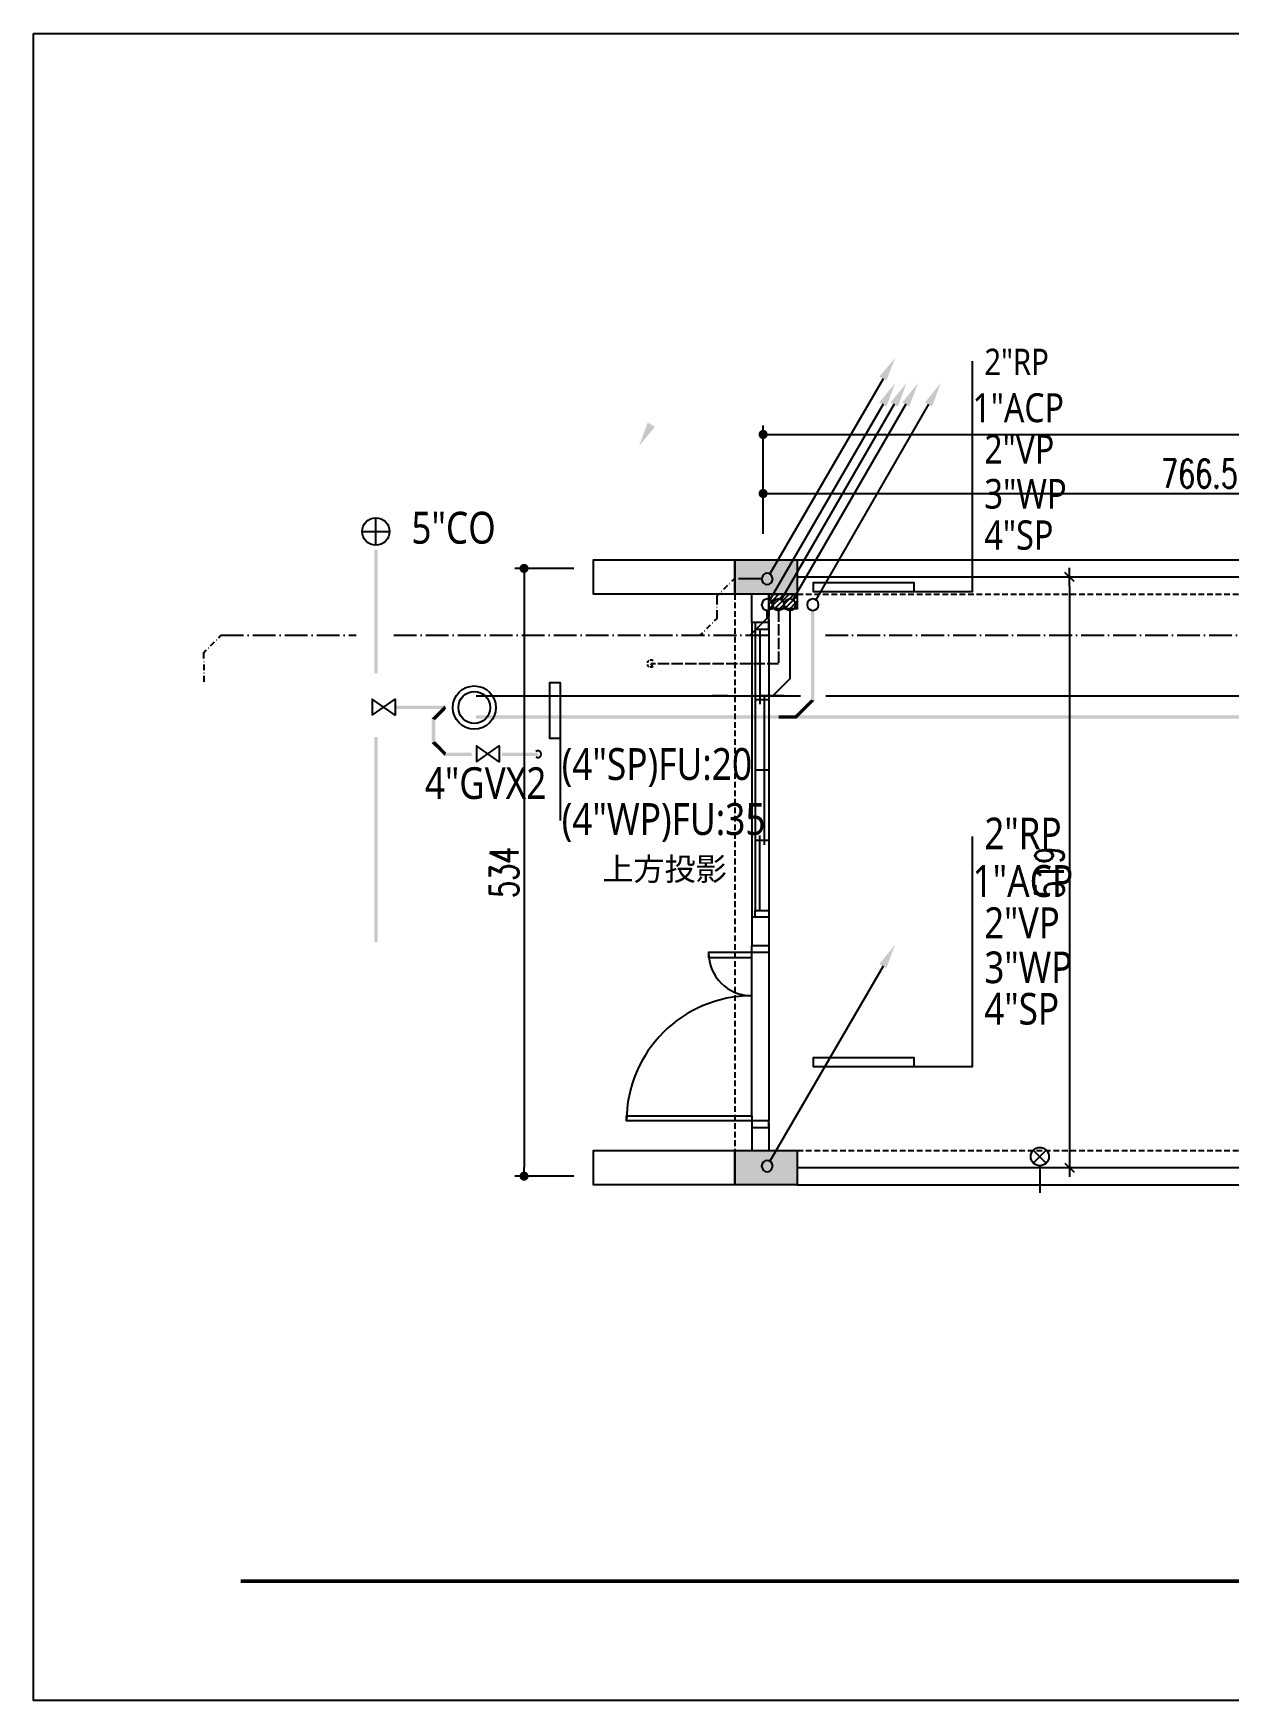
# Model space of a CAD drawing. Header units: inches. Extents: x 19 to 9919, y 324 to 1789.
# Drawn here: x 19 to 1069, y 324 to 1789 of the extents above; entities that cross this region are included whole.
import ezdxf
from ezdxf.enums import TextEntityAlignment as Align

# ---------------------------------------------------------------- set-up
doc = ezdxf.new("R2010")
doc.units = ezdxf.units.IN
doc.header["$LTSCALE"] = 20
doc.header["$MEASUREMENT"] = 0
for name, pattern in [('11', [0.15, 0.1, -0.05]), ('DASHDOT', [1.4, 1, -0.2, 0, -0.2]), ('DASHED', [0.6, 0.5, -0.1]), ('HIDDEN', [0.375, 0.25, -0.125])]:
    doc.linetypes.add(name, pattern=pattern)
doc.layers.add('0_梁', color=30, linetype='HIDDEN', plot=False)
for name, color, linetype in [('17_柱', 6, 'Continuous'), ('19_RC牆', 4, 'Continuous'), ('20_裝飾構造物', 2, 'Continuous'), ('21_輕隔間牆', 65, 'Continuous'), ('22_平台、陽台、露台、室內階梯', 3, 'Continuous'), ('24_樑', 7, 'Continuous'), ('26_樓梯、扶手、車道', 3, 'Continuous'), ('31_門窗', 134, 'Continuous'), ('44_空間名稱', 1, 'Continuous'), ('46_文字', 1, 'Continuous'), ('50_其他尺寸', 7, 'Continuous'), ('56_wall 材料_HATCH', 251, 'Continuous'), ('80_截斷線', 7, 'Continuous'), ('DW_Frame', 2, 'Continuous'), ('P-排水-冷氣ACP', 1, 'Continuous'), ('P-排水-套管', 5, 'Continuous'), ('P-排水-汙水SP', 30, 'Continuous'), ('P-排水-通氣VP', 3, 'Continuous'), ('P-排水-雜排水WP', 2, 'Continuous'), ('P-排水-雨水RP', 4, 'Continuous')]:
    doc.layers.add(name, color=color, linetype=linetype)
doc.styles.add('CHT', font='msjh.ttc')
doc.styles.add('DimStyUse', font='romans.shx', dxfattribs={"width": 0.7})
doc.styles.get("Standard").update_dxf_attribs({"font": 'Arial.ttf'})
doc.styles.add('TG_NOTE_TEXT', font='simplex.shx', dxfattribs={"width": 0.75, "bigfont": 'chineset.shx'})
doc.styles.add('WJJ', font='')
doc.styles.get('WJJ').set_extended_font_data('Yu Gothic UI Light')
doc.dimstyles.new('DOTM', dxfattribs={"dimtxt": 25, "dimasz": 8, "dimexe": 8, "dimexo": 0.625, "dimgap": 5, "dimtad": 1, "dimdsep": 46, "dimtxsty": 'DimStyUse', "dimblk": 'DOT', "dimcen": 10, "dimdle": 8, "dimazin": 3, "dimtfac": 1, "dimtix": 1, "dimtmove": 2, "dimatfit": 3, "dimfxl": 10, "dimtolj": 1})
doc.dimstyles.new('SLASHM', dxfattribs={"dimtxt": 25, "dimasz": 12, "dimexe": 10, "dimexo": 0.625, "dimgap": 5, "dimtad": 1, "dimdec": 1, "dimdsep": 46, "dimtxsty": 'DimStyUse', "dimblk": 'SLASH', "dimcen": 10, "dimdle": 10, "dimadec": 1, "dimazin": 2, "dimtfac": 1, "dimtix": 1, "dimtmove": 2, "dimatfit": 2, "dimldrblk": 'SLASH', "dimfxl": 1, "dimtolj": 1})

# ---------------------------------------------------------------- blocks, each defined once
blk = doc.blocks.new('A$Cc6de7170')
at = {"layer": '56_wall 材料_HATCH'}
h = blk.add_hatch(color=256, dxfattribs=at)
h.dxf.hatch_style = 1
h.paths.add_polyline_path([(55, 549), (55, 519), (0, 519), (0, 549)])
h = blk.add_hatch(color=256, dxfattribs=at)
h.dxf.hatch_style = 1
h.paths.add_polyline_path([(540.5, 494), (510.5, 494), (510.5, 549), (540.5, 549)])
h = blk.add_hatch(color=256, dxfattribs=at)
h.dxf.hatch_style = 1
h.paths.add_polyline_path([(986, 524), (986, 494), (931, 494), (931, 524)])
h = blk.add_hatch(color=256, dxfattribs=at)
h.dxf.hatch_style = 1
h.paths.add_polyline_path([(55, 30), (55, 0), (0, 0), (0, 30)])
h = blk.add_hatch(color=256, dxfattribs=at)
h.dxf.hatch_style = 1
h.paths.add_polyline_path([(540.5, 30), (540.5, 0), (490.5, 0), (490.5, 30)])
h = blk.add_hatch(color=256, dxfattribs=at)
h.dxf.hatch_style = 1
h.paths.add_polyline_path([(986, 30), (986, 0), (931, 0), (931, 30)])
at = {"layer": '17_柱'}
for points in [[(55, 549), (55, 519), (0, 519), (0, 549)], [(540.5, 494), (510.5, 494), (510.5, 549), (540.5, 549)], [(986, 524), (986, 494), (931, 494), (931, 524)], [(55, 30), (55, 0), (0, 0), (0, 30)], [(540.5, 30), (540.5, 0), (490.5, 0), (490.5, 30)], [(986, 30), (986, 0), (931, 0), (931, 30)]]:
    blk.add_lwpolyline(points, close=True, dxfattribs=at)
blk = doc.blocks.new('_Dot')
at = {"color": 0, "linetype": 'ByBlock', "lineweight": -2}
blk.add_line((-0.5, 0), (-1, 0), dxfattribs=at)
at = {"color": 0, "linetype": 'ByBlock', "const_width": 0.5}
blk.add_lwpolyline([(-0.25, 0, 1), (0.25, 0, 1)], format="xyb", close=True, dxfattribs=at)
blk = doc.blocks.new('*D91')
at = {"layer": '50_其他尺寸', "color": 0, "lineweight": -2}
for p, q in [((494.1, 1318.5), (442.4, 1318.5)), ((450.4, 1310.5), (450.4, 792.5)), ((494.1, 784.5), (442.4, 784.5))]:
    blk.add_line(p, q, dxfattribs=at)
at = {"layer": 'Defpoints', "color": 0}
for p in [(494.1, 1318.5), (450.4, 784.5), (494.1, 784.5)]:
    blk.add_point(p, dxfattribs=at)
at = {"layer": '50_其他尺寸', "color": 0, "lineweight": -2, "xscale": 8, "yscale": 8, "zscale": 8}
for p, rotation in [((450.4, 1318.5), 90), ((450.4, 784.5), 270)]:
    blk.add_blockref('_Dot', p, dxfattribs=dict(at, rotation=rotation))
at = {"layer": '50_其他尺寸', "color": 225, "insert": (432.9, 1051.5), "char_height": 25, "attachment_point": 5, "rotation": 90, "style": 'DimStyUse'}
blk.add_mtext('\\A1;534', dxfattribs=at)
blk = doc.blocks.new('*D86')
at = {"layer": '50_其他尺寸', "color": 0, "lineweight": -2}
for p, q in [((660.4, 1349), (660.4, 1392.3)), ((1426.9, 1349), (1426.9, 1392.3)), ((668.4, 1384.3), (1418.9, 1384.3))]:
    blk.add_line(p, q, dxfattribs=at)
at = {"layer": 'Defpoints', "color": 0}
for p in [(1426.9, 1384.3), (660.4, 1349), (1426.9, 1349)]:
    blk.add_point(p, dxfattribs=at)
at = {"layer": '50_其他尺寸', "color": 0, "lineweight": -2, "xscale": 8, "yscale": 8, "zscale": 8, "rotation": 180}
blk.add_blockref('_Dot', (660.4, 1384.3), dxfattribs=at)
at = {"layer": '50_其他尺寸', "color": 0, "lineweight": -2, "xscale": 8, "yscale": 8, "zscale": 8}
blk.add_blockref('_Dot', (1426.9, 1384.3), dxfattribs=at)
at = {"layer": '50_其他尺寸', "color": 225, "insert": (1043.7, 1401.8), "char_height": 25, "attachment_point": 5, "style": 'DimStyUse'}
blk.add_mtext('\\A1;766.5', dxfattribs=at)
blk = doc.blocks.new('*D88')
at = {"layer": '50_其他尺寸', "color": 0, "lineweight": -2}
for p, q in [((660.4, 1349), (660.4, 1444.2)), ((668.4, 1436.2), (1585.9, 1436.2)), ((1593.9, 1349), (1593.9, 1444.2))]:
    blk.add_line(p, q, dxfattribs=at)
at = {"layer": 'Defpoints', "color": 0}
for p in [(1593.9, 1436.2), (660.4, 1349), (1593.9, 1349)]:
    blk.add_point(p, dxfattribs=at)
at = {"layer": '50_其他尺寸', "color": 0, "lineweight": -2, "xscale": 8, "yscale": 8, "zscale": 8, "rotation": 180}
blk.add_blockref('_Dot', (660.4, 1436.2), dxfattribs=at)
at = {"layer": '50_其他尺寸', "color": 0, "lineweight": -2, "xscale": 8, "yscale": 8, "zscale": 8}
blk.add_blockref('_Dot', (1593.9, 1436.2), dxfattribs=at)
at = {"layer": '50_其他尺寸', "color": 225, "insert": (1127.2, 1453.7), "char_height": 25, "attachment_point": 5, "style": 'DimStyUse'}
blk.add_mtext('\\A1;933.5', dxfattribs=at)
blk = doc.blocks.new('*U56')
at = {"color": 0}
for p, q in [((-5, -15), (-5, 0)), ((87, -15), (87, 0))]:
    blk.add_line(p, q, dxfattribs=at)
blk.add_lwpolyline([(0, 0), (0, 82), (4.4, 82), (4.4, 0)], close=True, dxfattribs=at)
blk.add_arc((0, 0), 82, 0, 90, dxfattribs=at)
at = {"layer": 'DW_Frame'}
for points in [[(-5, -15), (0, -15), (0, 0), (-5, 0)], [(87, 0), (82, 0), (82, -15), (87, -15)]]:
    blk.add_lwpolyline(points, dxfattribs=at)
at = {"color": 0, "style": 'TG_NOTE_TEXT', "width": 0.5, "flags": 1}
for tag, height, p in [('WH', 20, (90.3, 5)), ('DESC', 10, (26, 5))]:
    blk.add_attdef(tag, text='', height=height, dxfattribs=at).set_placement(p, align=Align.BOTTOM_LEFT)
for tag, p in [('NO', (-5, 5)), ('TYPE', (26, 5))]:
    blk.add_attdef(tag, text='', height=10, dxfattribs=at).set_placement(p, align=Align.BOTTOM_RIGHT)
blk = doc.blocks.new('*U11')
at = {"color": 0}
for p, q in [((0, 15), (0, 0)), ((6, 15), (59, 15)), ((32.5, 3), (32.5, 15)), ((6, 11), (36.5, 11)), ((6, 3), (59, 3)), ((59, 7), (28.5, 7))]:
    blk.add_line(p, q, dxfattribs=at)
at = {"layer": 'DW_Frame'}
for points in [[(0, 3), (6, 3), (6, 15), (0, 15)], [(65, 3), (59, 3), (59, 15), (65, 15)]]:
    blk.add_lwpolyline(points, dxfattribs=at)
blk = doc.blocks.new('*U64')
at = {"color": 0}
for p, q in [((-4, -12), (-4, 0)), ((68, -12), (68, 0))]:
    blk.add_line(p, q, dxfattribs=at)
blk.add_lwpolyline([(0, 0), (0, 64), (4.4, 64), (4.4, 0)], close=True, dxfattribs=at)
blk.add_arc((0, 0), 64, 0, 90, dxfattribs=at)
at = {"layer": 'DW_Frame'}
for points in [[(-4, -12), (0, -12), (0, 0), (-4, 0)], [(68, 0), (64, 0), (64, -12), (68, -12)]]:
    blk.add_lwpolyline(points, dxfattribs=at)
at = {"color": 0, "style": 'TG_NOTE_TEXT', "width": 0.5, "flags": 1}
for tag, height, p in [('WH', 20, (72.3, 5)), ('DESC', 10, (17, 5))]:
    blk.add_attdef(tag, text='', height=height, dxfattribs=at).set_placement(p, align=Align.BOTTOM_LEFT)
for tag, p in [('NO', (-5, 5)), ('TYPE', (17, 5))]:
    blk.add_attdef(tag, text='', height=10, dxfattribs=at).set_placement(p, align=Align.BOTTOM_RIGHT)
blk = doc.blocks.new('*U54')
at = {"color": 0}
for p, q in [((0, -15), (0, 0)), ((6, -3), (89, -3)), ((6, -11), (51.5, -11)), ((89, -7), (43.5, -7)), ((47.5, -3), (47.5, -15)), ((6, -15), (89, -15))]:
    blk.add_line(p, q, dxfattribs=at)
at = {"layer": 'DW_Frame'}
for points in [[(0, -3), (6, -3), (6, -15), (0, -15)], [(95, -3), (89, -3), (89, -15), (95, -15)]]:
    blk.add_lwpolyline(points, dxfattribs=at)
blk = doc.blocks.new('*U55')
at = {"color": 0}
for p, q in [((-6, -15), (-6, 0)), ((154, -15), (154, 0))]:
    blk.add_line(p, q, dxfattribs=at)
for points in [[(0, 0), (0, 110), (4.375, 110), (4.375, 0)], [(148, 0), (148, 38), (143.625, 38), (143.625, 0)]]:
    blk.add_lwpolyline(points, close=True, dxfattribs=at)
for centre, radius, start, end in [((0, 0), 110, 0, 90), ((148, 0), 38, 90, 180)]:
    blk.add_arc(centre, radius, start, end, dxfattribs=at)
at = {"layer": 'DW_Frame'}
for points in [[(-6, -15), (0, -15), (0, 0), (-6, 0)], [(154, -15), (148, -15), (148, 0), (154, 0)]]:
    blk.add_lwpolyline(points, dxfattribs=at)
at = {"color": 0, "style": 'TG_NOTE_TEXT', "width": 0.5, "flags": 1}
blk.add_attdef('WH', text='', height=20, dxfattribs=at).set_placement((153, 5), align=Align.BOTTOM_LEFT)
at = {"color": 0, "width": 0.5, "flags": 1}
for tag, p in [('NO', (-5, 5)), ('TYPE', (24.375, 5))]:
    blk.add_attdef(tag, text='', height=10, dxfattribs=at).set_placement(p, align=Align.BOTTOM_RIGHT)
blk.add_attdef('DESC', text='', height=10, dxfattribs=at).set_placement((24.375, 5), align=Align.BOTTOM_LEFT)
blk = doc.blocks.new('*U57')
at = {"color": 0}
for p, q in [((0, -15), (0, 0)), ((6, -3), (253, -3)), ((6, -7), (71.75, -7)), ((63.75, -11), (195.25, -11)), ((67.75, -3), (67.75, -15)), ((129.5, -3), (129.5, -15)), ((253, -7), (187.25, -7)), ((191.25, -3), (191.25, -15)), ((6, -15), (253, -15))]:
    blk.add_line(p, q, dxfattribs=at)
at = {"layer": 'DW_Frame'}
for points in [[(0, -3), (6, -3), (6, -15), (0, -15)], [(259, -3), (253, -3), (253, -15), (259, -15)]]:
    blk.add_lwpolyline(points, dxfattribs=at)
blk = doc.blocks.new('A$C6aa8fe67')
at = {"layer": '21_輕隔間牆'}
h = blk.add_hatch(dxfattribs=at)
h.set_pattern_fill('ANSI31', color=256)
h.set_pattern_definition([(45, (2788.9007, -12156.682), (-2.245064, 2.245064), [])])
h.paths.add_polyline_path([(30, 519), (55, 519), (55, 506), (30, 506)])
h = blk.add_hatch(dxfattribs=at)
h.set_pattern_fill('ANSI31', color=256)
h.set_pattern_definition([(45, (2771.4007, -12161.682), (-2.245064, 2.245064), [])])
h.paths.add_polyline_path([(510.5, 43), (490.5, 43), (490.5, 30), (510.5, 30)])
at = {"layer": '19_RC牆'}
for p, q in [((55, 549), (510.5, 549)), ((55, 534), (510.5, 534)), ((15, 494), (15, 519)), ((30, 494), (30, 519)), ((540.5, 524), (931, 524)), ((540.5, 509), (931, 509)), ((30, 494), (15, 494)), ((951, 494), (951, 309)), ((966, 494), (966, 294)), ((785.5, 309), (785.5, 294)), ((876, 309), (785.5, 309)), ((876, 294), (876, 309)), ((941, 309), (951, 309)), ((941, 294), (941, 309)), ((785.5, 294), (861, 294)), ((861, 289), (861, 294)), ((876, 289), (876, 294)), ((941, 294), (966, 294)), ((861, 289), (876, 289)), ((15, 235), (15, 210)), ((30, 235), (15, 235)), ((30, 235), (30, 210)), ((30, 210), (15, 210)), ((861, 197), (876, 197)), ((861, 177), (861, 197)), ((876, 177), (876, 197)), ((861, 177), (876, 177)), ((861, 82), (861, 15)), ((861, 82), (876, 82)), ((876, 82), (876, 15)), ((15, 50), (15, 30)), ((30, 50), (15, 50)), ((30, 50), (30, 30)), ((55, 15), (490.5, 15)), ((540.5, 15), (861, 15)), ((876, 15), (931, 15)), ((55, 0), (490.5, 0)), ((540.5, 0), (931, 0))]:
    blk.add_line(p, q, dxfattribs=at)
at = {"layer": '21_輕隔間牆'}
for p, q in [((785.5, 387), (785.5, 509)), ((797.5, 387), (797.5, 509)), ((785.5, 387), (797.5, 387)), ((785.5, 315), (785.5, 309)), ((785.5, 315), (797.5, 315)), ((797.5, 315), (797.5, 309))]:
    blk.add_line(p, q, dxfattribs=at)
for points in [[(30, 519), (55, 519), (55, 506), (30, 506)], [(490.5, 43), (540.5, 43), (540.5, 30), (490.5, 30)]]:
    blk.add_lwpolyline(points, close=True, dxfattribs=at)
at = {"layer": '22_平台、陽台、露台、室內階梯'}
for p, q in [((1066.5, 524), (986, 524)), ((1066.5, 0), (1066.5, 524)), ((1051.5, 509), (986, 509)), ((1051.5, 15), (1051.5, 509)), ((986, 15), (1051.5, 15)), ((986, 0), (1066.5, 0))]:
    blk.add_line(p, q, dxfattribs=at)
at = {"layer": '24_樑'}
blk.add_line((510.5, 43), (510.5, 30), dxfattribs=at)
at = {"layer": '26_樓梯、扶手、車道'}
for p, q in [((621, 413.2), (621, 509)), ((645, 413.2), (645, 509)), ((669, 413.2), (669, 509)), ((693, 413.2), (693, 509)), ((717, 413.2), (717, 509)), ((527, 404), (527, 494)), ((527, 494), (621, 404)), ((618, 413.2), (733.1, 413.2)), ((527, 404), (734.9, 404)), ((618, 408.2), (734.1, 408.2)), ((621, 404), (621, 408.2)), ((645, 404), (645, 408.2)), ((669, 404), (669, 408.2)), ((693, 404), (693, 408.2)), ((717, 404), (717, 408.2))]:
    blk.add_line(p, q, dxfattribs=at)
at = {"layer": '26_樓梯、扶手、車道', "color": 8, "linetype": '11'}
for p, q in [((741, 400.7), (741, 509)), ((765, 400.7), (765, 509)), ((789, 400.7), (789, 509)), ((813, 400.7), (813, 509)), ((837, 400.7), (837, 509)), ((861, 400.7), (861, 509)), ((734.9, 404), (861, 404)), ((741, 400.7), (741, 307.5)), ((741, 397.4), (861, 397.4)), ((765, 400.7), (765, 307.5)), ((789, 400.7), (789, 309)), ((813, 400.7), (813, 309)), ((837, 400.7), (837, 309)), ((861, 400.7), (861, 309)), ((741, 307.5), (785.5, 307.5))]:
    blk.add_line(p, q, dxfattribs=at)
at = {"layer": '26_樓梯、扶手、車道'}
for points in [[(717, 456.5), (574, 456.5), (574, 404)], [(618, 413.2), (618, 408.2)]]:
    blk.add_lwpolyline(points, dxfattribs=at)
at = {"layer": '26_樓梯、扶手、車道', "const_width": 0.25}
blk.add_lwpolyline([(713.9, 466.3), (717, 456.5), (713.9, 446.8)], dxfattribs=at)
at = {"layer": '26_樓梯、扶手、車道'}
blk.add_circle((574, 404), 3.75, dxfattribs=at)
at = {"layer": '31_門窗'}
for p, q in [((15, 494), (15, 235)), ((30, 494), (30, 235)), ((876, 309), (941, 309)), ((876, 294), (941, 294)), ((15, 60.4), (15, 199.6)), ((30, 204), (30, 56)), ((861, 177), (861, 82)), ((876, 177), (876, 82))]:
    blk.add_line(p, q, dxfattribs=at)
at = {"layer": '80_截斷線'}
for p, q in [((729.7, 461), (720.1, 509)), ((734.9, 404), (725.3, 452.1))]:
    blk.add_line(p, q, dxfattribs=at)
at = {"layer": '80_截斷線', "linetype": 'Continuous'}
blk.add_lwpolyline([(738, 404), (728.5, 451.7), (721.2, 452.8), (733.7, 460.4), (726.5, 461.5), (717, 509)], dxfattribs=at)
at = {"layer": '31_門窗'}
for name, p, xscale, rotation in [('*U57', (15, 494), -1.000000000000004, 90), ('*U64', (797.5, 319), -1, 270)]:
    blk.add_blockref(name, p, dxfattribs=dict(at, xscale=xscale, rotation=rotation))
blk.add_blockref('*U11', (876, 294), dxfattribs=at)
for name, p, rotation in [('*U56', (876, 284), 270), ('*U55', (15, 56), 90), ('*U54', (876, 177), 270)]:
    blk.add_blockref(name, p, dxfattribs=dict(at, rotation=rotation))
at = {"layer": '26_樓梯、扶手、車道', "color": 8, "linetype": '11', "style": 'WJJ'}
for s, p in [('8', (741, 404)), ('9', (765, 404)), ('10', (789, 404)), ('11', (813, 404)), ('12', (837, 404)), ('13', (861, 404)), ('19', (717.4, 306.8)), ('18', (741, 307.5)), ('17', (765, 307.5)), ('16', (789, 309)), ('15', (813, 309)), ('14', (837, 309))]:
    blk.add_text(s, height=8, dxfattribs=at).set_placement(p)
at = {"layer": '44_空間名稱', "style": 'WJJ'}
for s, p in [('廁所', (882.8, 430.4)), ('上方投影', (-61.6, 277.4)), ('上方投影', (940.8, 140.4))]:
    blk.add_text(s, height=20, dxfattribs=at).set_placement(p, align=Align.MIDDLE_CENTER)
at = {"layer": '46_文字', "style": 'WJJ'}
for s, p in [('2', (548.7, 481.5)), ('1', (534.3, 408.9)), ('3', (621, 413.2)), ('4', (645, 413.2)), ('5', (669, 413.2)), ('6', (693, 413.2)), ('7', (717, 413.2))]:
    blk.add_text(s, height=8, dxfattribs=at).set_placement(p)
blk.add_text('UP19', height=15, dxfattribs=at).set_placement((574, 384.1), align=Align.MIDDLE)
blk = doc.blocks.new('A$Cc7273210')
at = {"layer": '0_梁', "color": 0}
for p, q in [((55, 549), (510.5, 549)), ((0, 519), (0, 30)), ((30, 519), (30, 30)), ((55, 519), (510.5, 519)), ((931, 524), (540.5, 524)), ((510.5, 35), (510.5, 494)), ((931, 494), (540.5, 494)), ((540.5, 35), (540.5, 494)), ((956, 494), (956, 30)), ((986, 494), (986, 30)), ((55, 30), (490.5, 30)), ((540.5, 30), (931, 30)), ((55, 0), (490.5, 0)), ((540.5, 0), (931, 0))]:
    blk.add_line(p, q, dxfattribs=at)
blk = doc.blocks.new('SLASH')
at = {"color": 7}
blk.add_line((-1, 0), (1, 0), dxfattribs=at)
at = {"color": 225, "linetype": 'Continuous'}
blk.add_line((-0.5, -0.5), (0.5, 0.5), dxfattribs=at)
blk = doc.blocks.new('*D106')
at = {"layer": '50_其他尺寸', "color": 0, "lineweight": -2}
for p, q in [((918.2, 1311), (937.5, 1311)), ((929.5, 1303), (929.5, 800)), ((918.2, 792), (937.5, 792))]:
    blk.add_line(p, q, dxfattribs=at)
at = {"layer": 'Defpoints', "color": 0}
for p in [(918.2, 1311), (918.2, 792), (929.5, 792)]:
    blk.add_point(p, dxfattribs=at)
at = {"layer": '50_其他尺寸', "color": 0, "lineweight": -2, "xscale": 8, "yscale": 8, "zscale": 8}
for p, rotation in [((929.5, 1311), 90), ((929.5, 792), 270)]:
    blk.add_blockref('SLASH', p, dxfattribs=dict(at, rotation=rotation))
at = {"layer": '50_其他尺寸', "color": 225, "insert": (912, 1051.5), "char_height": 25, "attachment_point": 5, "rotation": 90, "style": 'DimStyUse'}
blk.add_mtext('\\A1;519', dxfattribs=at)
blk = doc.blocks.new('D_MH')
for radius in [19, 14]:
    blk.add_circle((0, 0), radius)
blk = doc.blocks.new('D_ACP')
for p, q in [((-5.7, -5.7), (5.7, 5.7)), ((-5.7, 5.7), (5.7, -5.7))]:
    blk.add_line(p, q)
blk.add_circle((0, 0), 8)
blk = doc.blocks.new('D_CO')
for p, q in [((-12, 0), (12, 0)), ((0, -12), (0, 12))]:
    blk.add_line(p, q)
blk.add_circle((0, 0), 12)
blk = doc.blocks.new('D_GV')
blk.add_lwpolyline([(-10, -7), (10, 7), (10, -7), (-10, 7)], close=True)

msp = doc.modelspace()

# ---------------------------------------------------------------- hatches: boundary and pattern name
at = {"layer": 'P-排水-冷氣ACP'}
h = msp.add_hatch(color=256, dxfattribs=at)
h.dxf.hatch_style = 1
h.paths.add_polyline_path([(762.508, 1464.464), (768.623, 1460.679), (776.485, 1481.353), (762.508, 1464.464)])
at = {"layer": 'P-排水-汙水SP'}
h = msp.add_hatch(color=256, dxfattribs=at)
h.dxf.hatch_style = 1
h.paths.add_polyline_path([(802.692, 1464.464), (808.807, 1460.679), (816.378, 1481.353), (802.692, 1464.464)])
h = msp.add_hatch(color=256, dxfattribs=at)
h.dxf.hatch_style = 1
h.paths.add_polyline_path([(318.74, 1226.273), (321.652, 1226.273), (318.74, 1334.886), (318.74, 1226.273)])
h = msp.add_hatch(color=256, dxfattribs=at)
h.dxf.hatch_style = 1
h.paths.add_polyline_path([(321.652, 1226.273), (318.74, 1334.886), (321.652, 1334.886), (321.652, 1226.273)])
h = msp.add_hatch(color=256, dxfattribs=at)
h.dxf.hatch_style = 1
h.paths.add_polyline_path([(705.436, 1281.599), (702.524, 1281.599), (705.436, 1202.105), (705.436, 1281.599)])
h = msp.add_hatch(color=256, dxfattribs=at)
h.dxf.hatch_style = 1
h.paths.add_polyline_path([(702.524, 1281.599), (705.436, 1202.105), (702.524, 1203.27), (702.524, 1281.599)])
h = msp.add_hatch(color=256, dxfattribs=at)
h.dxf.hatch_style = 1
h.paths.add_polyline_path([(702.524, 1203.27), (689.712, 1186.381), (688.256, 1189.293), (702.524, 1203.27)])
h = msp.add_hatch(color=256, dxfattribs=at)
h.dxf.hatch_style = 1
h.paths.add_polyline_path([(705.436, 1202.105), (702.524, 1203.27), (689.712, 1186.381), (705.436, 1202.105)])
h = msp.add_hatch(color=256, dxfattribs=at)
h.dxf.hatch_style = 1
h.paths.add_polyline_path([(381.345, 1195.116), (381.345, 1198.028), (337.085, 1195.116), (381.345, 1195.116)])
h = msp.add_hatch(color=256, dxfattribs=at)
h.dxf.hatch_style = 1
h.paths.add_polyline_path([(381.345, 1198.028), (337.085, 1195.116), (337.085, 1198.028), (381.345, 1198.028)])
h = msp.add_hatch(color=256, dxfattribs=at)
h.dxf.hatch_style = 1
h.paths.add_polyline_path([(380.763, 1198.028), (372.318, 1185.216), (369.115, 1186.672), (380.763, 1198.028)])
h = msp.add_hatch(color=256, dxfattribs=at)
h.dxf.hatch_style = 1
h.paths.add_polyline_path([(372.318, 1185.216), (369.115, 1186.672), (372.318, 1166.58), (372.318, 1185.216)])
h = msp.add_hatch(color=256, dxfattribs=at)
h.dxf.hatch_style = 1
h.paths.add_polyline_path([(369.115, 1186.672), (372.318, 1166.58), (369.115, 1165.124), (369.115, 1186.672)])
h = msp.add_hatch(color=256, dxfattribs=at)
h.dxf.hatch_style = 1
h.paths.add_polyline_path([(381.927, 1195.116), (380.763, 1198.028), (372.318, 1185.216), (381.927, 1195.116)])
h = msp.add_hatch(color=256, dxfattribs=at)
h.dxf.hatch_style = 1
h.paths.add_polyline_path([(1620.927, 1186.381), (1620.927, 1189.293), (408.134, 1186.381), (1620.927, 1186.381)])
h = msp.add_hatch(color=256, dxfattribs=at)
h.dxf.hatch_style = 1
h.paths.add_polyline_path([(1620.927, 1189.293), (408.134, 1186.381), (408.134, 1189.293), (1620.927, 1189.293)])
h = msp.add_hatch(color=256, dxfattribs=at)
h.dxf.hatch_style = 1
h.paths.add_polyline_path([(689.712, 1186.381), (688.256, 1189.293), (673.988, 1186.381), (689.712, 1186.381)])
h = msp.add_hatch(color=256, dxfattribs=at)
h.dxf.hatch_style = 1
h.paths.add_polyline_path([(688.256, 1189.293), (673.988, 1186.381), (673.988, 1189.293), (688.256, 1189.293)])
h = msp.add_hatch(color=256, dxfattribs=at)
h.dxf.hatch_style = 1
h.paths.add_polyline_path([(318.74, 990.121), (321.652, 990.121), (318.74, 1170.365), (318.74, 990.121)])
h = msp.add_hatch(color=256, dxfattribs=at)
h.dxf.hatch_style = 1
h.paths.add_polyline_path([(321.652, 990.121), (318.74, 1170.365), (321.652, 1170.365), (321.652, 990.121)])
h = msp.add_hatch(color=256, dxfattribs=at)
h.dxf.hatch_style = 1
h.paths.add_polyline_path([(372.318, 1166.58), (369.115, 1165.124), (381.927, 1156.68), (372.318, 1166.58)])
h = msp.add_hatch(color=256, dxfattribs=at)
h.dxf.hatch_style = 1
h.paths.add_polyline_path([(369.115, 1165.124), (381.927, 1156.68), (380.763, 1153.768), (369.115, 1165.124)])
h = msp.add_hatch(color=256, dxfattribs=at)
h.dxf.hatch_style = 1
h.paths.add_polyline_path([(381.927, 1156.68), (380.763, 1153.768), (404.349, 1156.68), (381.927, 1156.68)])
h = msp.add_hatch(color=256, dxfattribs=at)
h.dxf.hatch_style = 1
h.paths.add_polyline_path([(380.763, 1153.768), (404.349, 1156.68), (404.349, 1153.768), (380.763, 1153.768)])
h = msp.add_hatch(color=256, dxfattribs=at)
h.dxf.hatch_style = 1
h.paths.add_polyline_path([(431.138, 1156.68), (431.138, 1153.768), (462.586, 1156.68), (431.138, 1156.68)])
h = msp.add_hatch(color=256, dxfattribs=at)
h.dxf.hatch_style = 1
h.paths.add_polyline_path([(431.138, 1153.768), (462.586, 1156.68), (462.586, 1153.768), (431.138, 1153.768)])
at = {"layer": 'P-排水-通氣VP'}
h = msp.add_hatch(color=256, dxfattribs=at)
h.dxf.hatch_style = 1
h.paths.add_polyline_path([(772.409, 1464.464), (778.815, 1460.679), (786.386, 1481.353), (772.409, 1464.464)])
at = {"layer": 'P-排水-雜排水WP'}
h = msp.add_hatch(color=256, dxfattribs=at)
h.dxf.hatch_style = 1
h.paths.add_polyline_path([(782.6, 1464.464), (788.715, 1460.679), (796.577, 1481.353), (782.6, 1464.464)])
at = {"layer": 'P-排水-雨水RP'}
h = msp.add_hatch(color=256, dxfattribs=at)
h.dxf.hatch_style = 1
h.paths.add_polyline_path([(762.508, 1486.885), (768.623, 1483.391), (776.485, 1503.774), (762.508, 1486.885)])
h = msp.add_hatch(color=256, dxfattribs=at)
h.dxf.hatch_style = 1
h.paths.add_polyline_path([(565.375, 1442.916), (558.969, 1446.702), (551.398, 1426.027), (565.375, 1442.916)])
h = msp.add_hatch(color=256, dxfattribs=at)
h.dxf.hatch_style = 1
h.paths.add_polyline_path([(762.508, 970.903), (768.623, 967.408), (776.485, 988.083), (762.508, 970.903)])

# ---------------------------------------------------------------- linework, layer by layer
at = {"layer": '20_裝飾構造物'}
for points in [[(635.425, 1325.989), (635.425, 1295.989), (511.425, 1295.989), (511.425, 1325.989)], [(635.425, 806.989), (635.425, 776.989), (511.425, 776.989), (511.425, 806.989)]]:
    msp.add_lwpolyline(points, close=True, dxfattribs=at)
at = {"layer": '46_文字', "const_width": 3}
msp.add_lwpolyline([(201.584, 428.627), (1841.584, 428.627)], dxfattribs=at)
at = {"layer": 'Defpoints'}
msp.add_lwpolyline([(19.328, 1788.65), (2119.328, 1788.65), (2119.328, 323.65), (19.328, 323.65)], close=True, dxfattribs=at)
at = {"layer": 'P-排水-冷氣ACP'}
for points in [[(765.712, 1462.717), (666.417, 1290.917)], [(669.038, 1286.549), (667.582, 1290.334), (663.796, 1291.79), (660.302, 1290.334), (658.846, 1286.549), (660.302, 1283.055), (663.796, 1281.599), (667.582, 1283.055), (669.038, 1286.549)], [(663.796, 1281.599), (663.796, 1274.61), (648.946, 1259.76)], [(903.443, 793.57), (903.443, 769.984)]]:
    msp.add_lwpolyline(points, dxfattribs=at)
at = {"layer": 'P-排水-套管'}
for points in [[(793.083, 1298.196), (793.083, 1305.767), (704.271, 1305.767), (704.271, 1298.196), (844.332, 1298.196), (844.332, 1500.571)], [(482.096, 1169.201), (473.069, 1169.201), (473.069, 1218.12), (482.096, 1218.12), (482.096, 1096.986)], [(793.083, 880.926), (793.083, 888.497), (704.271, 888.497), (704.271, 880.926), (844.332, 880.926), (844.332, 1083.009)]]:
    msp.add_lwpolyline(points, dxfattribs=at)
at = {"layer": 'P-排水-汙水SP'}
for points in [[(805.604, 1462.717), (706.601, 1290.917)], [(708.93, 1286.549), (708.639, 1288.587), (707.474, 1290.334), (706.018, 1291.208), (703.98, 1291.79), (701.942, 1291.208), (700.486, 1290.334), (699.321, 1288.587), (699.03, 1286.549), (699.321, 1284.802), (700.486, 1283.055), (701.942, 1282.181), (703.98, 1281.599), (706.018, 1282.181), (707.474, 1283.055), (708.639, 1284.802), (708.93, 1286.549)], [(460.839, 1152.894), (461.713, 1152.312), (463.169, 1152.312), (464.333, 1152.894), (465.207, 1154.059), (465.498, 1155.224), (465.207, 1156.388), (464.333, 1157.553), (463.169, 1158.136), (462.004, 1158.136), (460.839, 1157.553)]]:
    msp.add_lwpolyline(points, dxfattribs=at)
at = {"layer": 'P-排水-通氣VP'}
for points in [[(775.612, 1462.717), (676.317, 1290.917)], [(678.938, 1286.549), (678.647, 1288.587), (677.482, 1290.334), (673.988, 1291.79), (671.949, 1291.208), (670.493, 1290.334), (669.329, 1288.587), (669.038, 1286.549), (669.329, 1284.802), (670.493, 1283.055), (671.949, 1282.181), (673.988, 1281.599), (677.482, 1283.055), (678.647, 1284.802), (678.938, 1286.549)], [(560.134, 1237.63), (558.969, 1236.465), (558.678, 1235.591)], [(558.678, 1234.135), (558.969, 1233.262), (560.134, 1232.097)], [(563.919, 1237.338), (562.754, 1237.921), (561.298, 1237.921)]]:
    msp.add_lwpolyline(points, dxfattribs=at)
at = {"layer": 'P-排水-通氣VP', "linetype": 'DASHED'}
msp.add_lwpolyline([(673.988, 1281.599), (673.988, 1234.718), (561.881, 1234.718), (563.628, 1232.388), (562.754, 1231.806), (561.298, 1231.806)], dxfattribs=at)
at = {"layer": 'P-排水-雜排水WP'}
for points in [[(785.803, 1462.717), (686.509, 1290.917)], [(688.838, 1286.549), (688.547, 1288.587), (687.382, 1290.334), (685.926, 1291.208), (683.888, 1291.79), (680.394, 1290.334), (679.229, 1288.587), (678.938, 1286.549), (679.229, 1284.802), (680.394, 1283.055), (683.888, 1281.599), (685.926, 1282.181), (687.382, 1283.055), (688.547, 1284.802), (688.838, 1286.549)], [(683.888, 1281.599), (683.888, 1221.614), (669.038, 1206.473)], [(408.425, 1206.473), (693.206, 1206.473)], [(629.436, 1206.473), (615.75, 1206.473)], [(678.938, 1206.473), (656.808, 1206.473)], [(715.336, 1206.473), (1511.732, 1206.473)]]:
    msp.add_lwpolyline(points, dxfattribs=at)
at = {"layer": 'P-排水-雨水RP'}
for points in [[(765.712, 1485.138), (666.417, 1313.629)], [(630.892, 1305.185), (631.183, 1305.185)], [(669.038, 1309.261), (667.582, 1312.756), (665.834, 1313.92), (663.796, 1314.212), (662.049, 1313.92), (660.302, 1312.756), (658.846, 1309.261), (659.428, 1307.223), (660.302, 1305.767), (662.049, 1304.603), (663.796, 1304.311), (665.834, 1304.603), (667.582, 1305.767), (668.455, 1307.223), (669.038, 1309.261)], [(622.156, 1296.449), (619.827, 1294.12), (619.827, 1286.84)], [(623.904, 1298.196), (624.195, 1298.196)], [(629.145, 1303.438), (625.651, 1299.943)], [(619.827, 1281.89), (619.827, 1274.61), (617.497, 1272.572)], [(619.827, 1284.511), (620.118, 1284.511)], [(607.015, 1261.798), (604.685, 1259.76)], [(608.762, 1263.545), (609.053, 1263.545)], [(614.003, 1268.786), (610.509, 1265.292)], [(615.75, 1270.825), (616.042, 1270.825)], [(169.07, 1239.377), (169.07, 1244.618), (171.108, 1246.948)], [(172.855, 1248.695), (173.147, 1248.695)], [(174.894, 1250.442), (178.388, 1253.936)], [(180.135, 1255.683), (180.426, 1255.683)], [(169.07, 1236.756), (169.361, 1236.756)], [(169.07, 1234.135), (169.07, 1229.185)], [(169.07, 1226.856), (169.361, 1226.856)], [(169.07, 1224.235), (169.07, 1218.994)], [(765.712, 969.155), (666.417, 797.646)], [(669.038, 793.278), (668.455, 795.317), (667.582, 796.773), (665.834, 797.938), (663.796, 798.229), (662.049, 797.938), (660.302, 796.773), (659.428, 795.317), (658.846, 793.278), (660.302, 789.784), (662.049, 788.619), (663.796, 788.328), (665.834, 788.619), (667.582, 789.784), (669.038, 793.278)]]:
    msp.add_lwpolyline(points, dxfattribs=at)
at = {"layer": 'P-排水-雨水RP', "linetype": 'DASHDOT'}
for points in [[(658.846, 1309.261), (634.969, 1309.261), (632.639, 1306.932)], [(181.882, 1257.43), (183.921, 1259.76), (303.016, 1259.76)], [(335.92, 1259.76), (665.834, 1259.76)], [(715.045, 1259.76), (1498.337, 1259.76)]]:
    msp.add_lwpolyline(points, dxfattribs=at)

# ---------------------------------------------------------------- block references
msp.add_blockref('A$C6aa8fe67', (635.425, 776.989))
at = {"layer": '0_梁'}
msp.add_blockref('A$Cc7273210', (635.425, 776.989), dxfattribs=at)
at = {"layer": '17_柱'}
msp.add_blockref('A$Cc6de7170', (635.425, 776.989), dxfattribs=at)
at = {"layer": 'P-排水-冷氣ACP'}
msp.add_blockref('D_ACP', (903.443, 801.723), dxfattribs=at)
at = {"layer": 'P-排水-汙水SP'}
for name, p in [('D_CO', (320.196, 1350.901)), ('D_GV', (327.063, 1196.499)), ('D_MH', (406.678, 1196.281)), ('D_GV', (418.544, 1155.612))]:
    msp.add_blockref(name, p, dxfattribs=at)

# ---------------------------------------------------------------- texts
at = {"layer": '44_空間名稱', "style": 'WJJ'}
msp.add_text('上方投影', height=20, dxfattribs=at).set_placement((573.796, 1054.346), align=Align.MIDDLE_CENTER)
at = {"layer": 'P-排水-冷氣ACP', "style": 'CHT', "width": 0.85}
for height, p in [(25.4, (844.332, 1459.708)), (28, (844.332, 1043.845))]:
    msp.add_text('1"ACP', height=height, dxfattribs=at).set_placement(p, align=Align.MIDDLE_LEFT)
at = {"layer": 'P-排水-汙水SP', "style": 'CHT', "width": 0.85}
for s, height, p in [('5"CO', 28, (351.353, 1354.25)), ('4"SP', 25.7, (854.718, 1347.844)), ('(4"SP)FU:20', 28, (483.455, 1146.634)), ('4"GVX2', 27.8, (363.291, 1129.89)), ('(4"WP)FU:35', 28, (483.455, 1098.297)), ('4"SP', 27.8, (854.718, 931.592))]:
    msp.add_text(s, height=height, dxfattribs=at).set_placement(p, align=Align.MIDDLE_LEFT)
at = {"layer": 'P-排水-通氣VP', "style": 'CHT', "width": 0.85}
for height, p in [(25.4, (854.718, 1423.31)), (27.4, (854.718, 1007.058))]:
    msp.add_text('2"VP', height=height, dxfattribs=at).set_placement(p, align=Align.MIDDLE_LEFT)
at = {"layer": 'P-排水-雜排水WP', "style": 'CHT', "width": 0.85}
for height, p in [(26, (854.718, 1384.096)), (27.8, (854.718, 967.991))]:
    msp.add_text('3"WP', height=height, dxfattribs=at).set_placement(p, align=Align.MIDDLE_LEFT)
at = {"layer": 'P-排水-雨水RP', "style": 'CHT', "width": 0.85}
for height, p in [(23.2, (854.718, 1499.94)), (27.8, (854.718, 1085.63))]:
    msp.add_text('2"RP', height=height, dxfattribs=at).set_placement(p, align=Align.MIDDLE_LEFT)

# ---------------------------------------------------------------- dimensions: what is measured, and where the dimension line sits
at = {"layer": '50_其他尺寸'}
for base, p2, picture, middle in [((1593.925, 1436.167), (1593.925, 1348.952), '*D88', (1127.175, 1453.667)), ((1426.925, 1384.338), (1426.925, 1348.952), '*D86', (1043.675, 1401.838))]:
    dim = msp.add_linear_dim(base=base, p1=(660.425, 1348.952), p2=p2, dimstyle='DOTM', override={"dimtxt": 25, "dimasz": 8, "dimexe": 8, "dimexo": 0, "dimgap": 5, "dimdle": 8}, dxfattribs=at)
    dim.commit()
    dim.dimension.update_dxf_attribs({"geometry": picture, "text_midpoint": middle})
for base, p1, p2, dimstyle, picture, middle in [((450.359, 784.489), (494.083, 1318.489), (494.083, 784.489), 'DOTM', '*D91', (432.859, 1051.489)), ((929.517, 791.989), (918.175, 1310.989), (918.175, 791.989), 'SLASHM', '*D106', (912.017, 1051.489))]:
    dim = msp.add_linear_dim(base=base, p1=p1, p2=p2, angle=90, dimstyle=dimstyle, override={"dimtxt": 25, "dimasz": 8, "dimexe": 8, "dimexo": 0, "dimgap": 5, "dimdle": 8}, dxfattribs=at)
    dim.commit()
    dim.dimension.update_dxf_attribs({"geometry": picture, "text_midpoint": middle})

doc.saveas('drawing.dxf')
